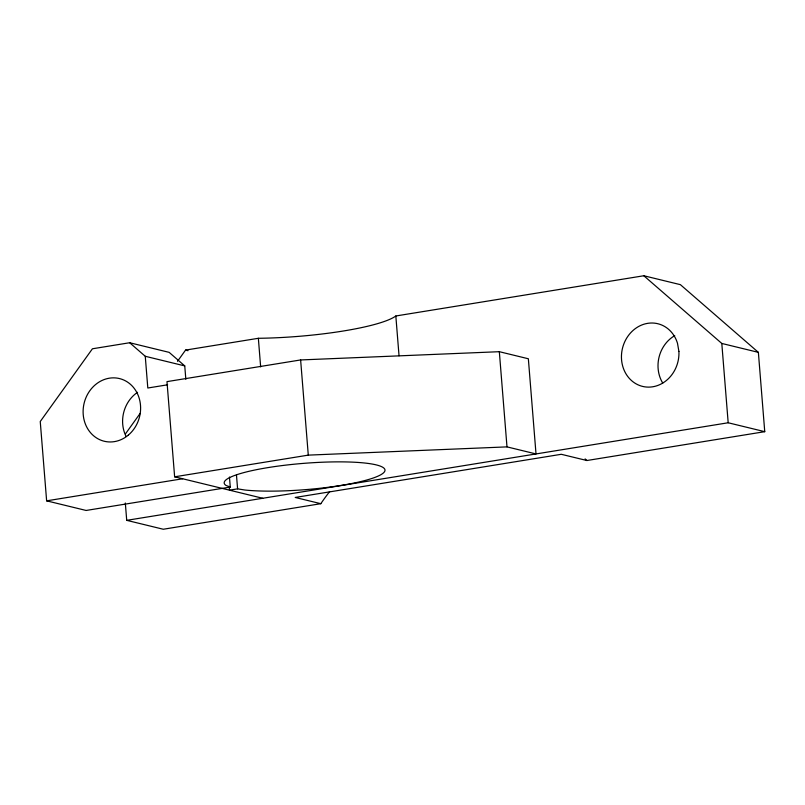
<?xml version="1.0" encoding="UTF-8"?>
<svg xmlns="http://www.w3.org/2000/svg" width="805" height="805" viewBox="0 0 805 805"><rect width="100%" height="100%" fill="white"/><g stroke="black" fill="none" stroke-linecap="round" stroke-linejoin="round"><path stroke-width="1.21" d="M125.459 433.875L140.12 413.438M177.492 361.334L185.553 350.095L258.355 338.291A102.557 16.754 -4.6 0 0 395.829 315.983L643.819 275.753L680.386 284.658L758.37 352.359L764.75 431.671L586.895 460.52L561.296 454.292L295.214 497.46L320.813 503.689A206.291 182.453 -76.3 0 1 329.627 491.624M185.834 379.316L184.748 365.903L169.151 352.359L129.665 342.739L92.424 348.786L40.25 421.528L46.63 500.841L86.125 510.461L230.27 487.075L229.465 477.053M174.635 476.812L308.285 455.127L506.989 446.876L536.009 453.94L528.352 358.768L499.331 351.694L300.627 359.946L166.977 381.63L174.635 476.812L262.762 498.275M167.601 384.8L147.808 388.01L145.262 356.283L129.665 342.739M46.63 500.841L182.675 478.764M230.27 487.075L225.964 485.415A80.651 13.172 -4.6 0 1 315.711 462.543A80.651 13.172 -4.6 0 1 375.613 477.134A80.651 13.172 -4.6 0 1 244.891 490.024L237.586 488.856L229.485 490.165L229.184 486.411M125.318 502.994L126.717 520.342L728.183 422.766L764.75 431.671M320.813 503.689L163.284 529.247L126.717 520.342M643.819 275.753L721.803 343.453L758.37 352.359M185.553 350.095L187.988 350.688M145.262 356.283L184.748 365.903M721.803 343.453L728.183 422.766M499.331 351.694L506.989 446.876M395.829 315.983L399.039 355.8M300.627 359.946L308.285 455.127M258.355 338.291L260.649 366.899M236.479 475.081L237.586 488.856M585.114 458.9A206.291 182.453 -76.3 0 1 586.895 460.52M662.726 383.059A32.26 28.537 -76.3 0 1 674.741 335.645M126.113 436.471A32.26 28.537 -76.3 0 1 137.554 392.307M678.907 351.423L677.498 343.302A32.26 28.537 -76.3 0 0 630.476 333.008A32.26 28.537 -76.3 0 0 639.562 385.474A32.26 28.537 -76.3 0 0 678.907 351.423M128.387 435.062A32.26 28.537 -76.3 0 0 123.96 380.111A32.26 28.537 -76.3 0 0 83.217 414.555A32.26 28.537 -76.3 0 0 128.387 435.062"/></g></svg>
